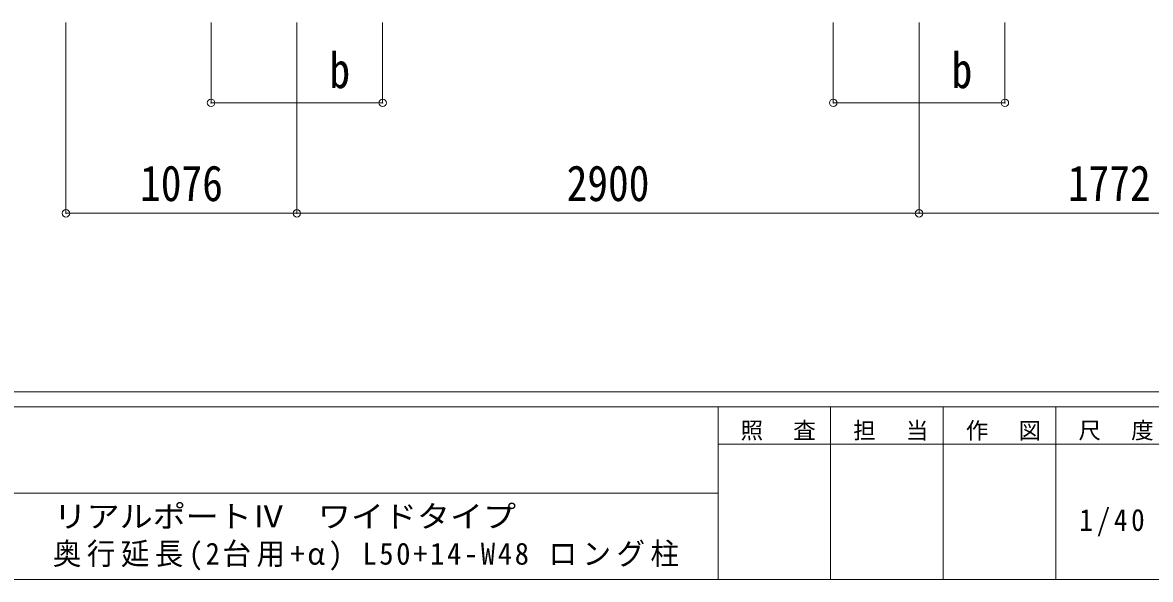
# Model space of a CAD drawing. Units: millimetres at full size. Extents: x -9783 to 9892, y -6828 to 6752.
# Drawn here: x -36 to 5221, y -6828 to -4232 of the extents above; entities that cross this region are included whole.
import ezdxf
from ezdxf.enums import TextEntityAlignment as Align

# ---------------------------------------------------------------- set-up
doc = ezdxf.new("R2010")
doc.units = ezdxf.units.MM
doc.header["$LTSCALE"] = 35
doc.header["$PDMODE"] = 32
doc.header["$PDSIZE"] = 35
doc.layers.add('0-A_寸法', color=6, linetype='Continuous', lineweight=9)
doc.layers.add('F-0_240', color=7, linetype='Continuous', lineweight=9)
doc.styles.add('ＭＳ ゴシック', font='')
doc.styles.get('ＭＳ ゴシック').set_extended_font_data('MS Gothic')

msp = doc.modelspace()

# ---------------------------------------------------------------- linework, layer by layer
at = {"layer": '0-A_寸法'}
for p, q in [((166.77, -5121.29), (166.77, -4231.89)), ((842.76, -4606.3), (842.76, -4231.89)), ((1242.76, -5121.29), (1242.76, -4231.89)), ((1642.76, -4606.3), (1642.76, -4231.89)), ((3742.76, -4606.3), (3742.76, -4231.89)), ((4142.76, -5121.29), (4142.76, -4231.89)), ((4542.76, -4606.3), (4542.76, -4231.89)), ((842.76, -4606.3), (1642.76, -4606.3)), ((3742.76, -4606.3), (4542.76, -4606.3)), ((166.77, -5121.29), (1242.76, -5121.29)), ((1242.76, -5121.29), (4142.76, -5121.29)), ((4142.76, -5121.29), (5914.76, -5121.29))]:
    msp.add_line(p, q, dxfattribs=at)
for p in [(842.76, -4606.3), (1642.76, -4606.3), (3742.76, -4606.3), (4542.76, -4606.3), (166.77, -5121.29), (1242.76, -5121.29), (4142.76, -5121.29)]:
    msp.add_point(p, dxfattribs=at)
at = {"layer": 'F-0_240', "color": 5}
for p, q in [((-9783.03, -5953.1), (9396.97, -5953.1)), ((-9783.03, -6023.1), (6285.75, -6023.1)), ((3205.75, -6023.1), (3205.75, -6828.1)), ((3730.75, -6023.1), (3730.75, -6828.1)), ((4255.75, -6023.1), (4255.75, -6828.1)), ((4780.75, -6023.1), (4780.75, -6828.1)), ((3205.75, -6198.1), (5305.75, -6198.1)), ((-3969.25, -6425.6), (3205.75, -6425.6)), ((-9783.03, -6828.1), (9396.97, -6828.1))]:
    msp.add_line(p, q, dxfattribs=at)

# ---------------------------------------------------------------- texts
at = {"layer": '0-A_寸法', "color": 7, "style": 'ＭＳ ゴシック', "width": 0.85}
for s, p in [('b', (1394.64, -4587.3)), ('b', (4294.64, -4587.3)), ('1076', (512.27, -5114.29)), ('2900', (2500.26, -5114.29)), ('1772', (4836.26, -5114.29))]:
    msp.add_text(s, height=166.8, dxfattribs=at).set_placement(p, align=Align.BOTTOM_LEFT)
at = {"layer": 'F-0_240', "style": 'ＭＳ ゴシック', "width": 1.1}
msp.add_text('リアルポートⅣ\u3000ワイドタイプ', height=102.6, dxfattribs=at).set_placement((109.35, -6616.22), align=Align.BOTTOM_LEFT)
at = {"layer": 'F-0_240', "attachment_point": 7, "style": 'ＭＳ ゴシック'}
for s, insert, char_height in [('\\T1.17;照\u3000査', (3310.76, -6180.6), 76.98), ('\\T1.17;担\u3000当', (3835.76, -6180.6), 76.98), ('\\T1.17;作\u3000図', (4360.75, -6180.6), 76.98), ('\\T1.17;尺\u3000度', (4885.76, -6180.6), 76.98), ('\\T1.28;\\W0.9;1/40', (4890.13, -6626.85), 102.6), ('\\T1.19;\\W0.95;奥行延長(2台用+α)\\~L50+14-W48\\~ロング柱', (105.77, -6786.55), 102.6)]:
    msp.add_mtext(s, dxfattribs=dict(at, insert=insert, char_height=char_height))

doc.saveas('drawing.dxf')
